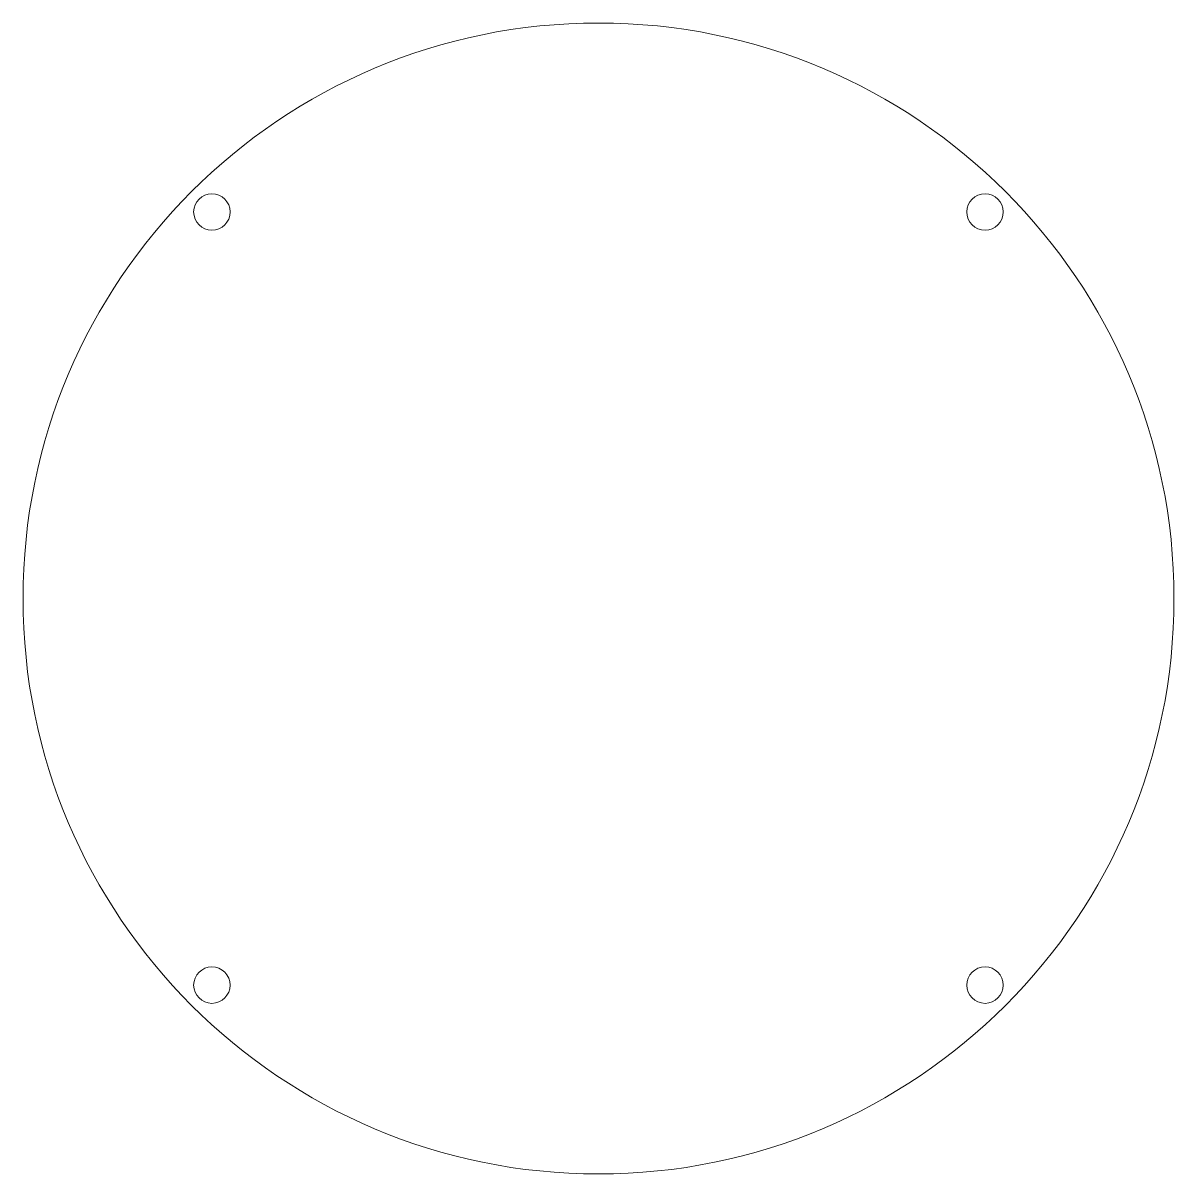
# Model space of a CAD drawing. Extents: x -5 to 115, y -5 to 115.
import ezdxf

# ---------------------------------------------------------------- set-up
doc = ezdxf.new("R2010")
doc.units = 0
doc.layers.get('0').update_dxf_attribs({"lineweight": 5, "true_color": 0xffffff})

msp = doc.modelspace()

# ---------------------------------------------------------------- linework, layer by layer
for centre, radius in [((54.72, 54.72), 60), ((14.41, 95.02), 1.9), ((95.02, 95.02), 1.9), ((14.41, 14.41), 1.9), ((95.02, 14.41), 1.9)]:
    msp.add_circle(centre, radius)

doc.saveas('drawing.dxf')
